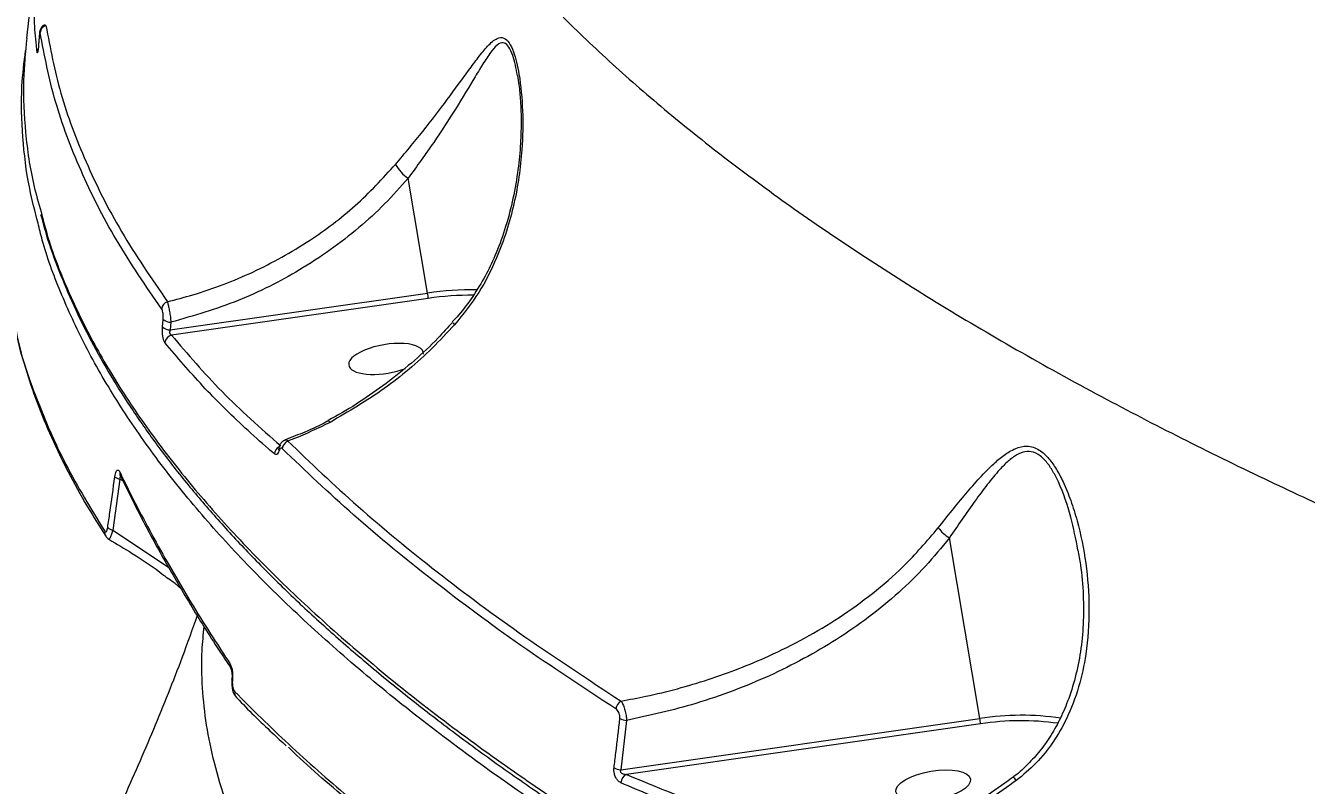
# Model space of a CAD drawing. Header units: millimetres. Extents: x -8607 to 7621, y -5747 to 4382.
# Drawn here: x 5259.9 to 5417.9, y -191.5 to -97.7 of the extents above; entities that cross this region are included whole.
import ezdxf

# ---------------------------------------------------------------- set-up
doc = ezdxf.new("R2010")
doc.units = ezdxf.units.MM
doc.layers.add('DIKOM_ОБЪЕКТ', color=7, linetype='Continuous')
doc.layers.add('DIKOM_РАЗМЕР_ОБЪЕКТА', color=7, linetype='Continuous')
doc.styles.add('style1', font='arial.ttf', dxfattribs={"width": 0.8})
doc.dimstyles.new('1-50', dxfattribs={"dimtxt": 300, "dimasz": 200, "dimexe": 100, "dimexo": 0, "dimgap": 100, "dimtad": 1, "dimtxsty": 'style1', "dimcen": 200, "dimclrd": 7, "dimclre": 7, "dimclrt": 7, "dimadec": 1, "dimazin": 2, "dimtfac": 1, "dimtmove": 0, "dimatfit": 2, "dimfxl": 0, "dimlwd": 25, "dimlwe": 18, "dimarcsym": 0})

# ---------------------------------------------------------------- blocks, each defined once
blk = doc.blocks.new('*D11')
at = {"layer": 'Defpoints', "color": 0, "transparency": 16777216}
for p in [(7619.37, -165.15), (-6826.53, -739.39), (7619.37, -5647.14)]:
    blk.add_point(p, dxfattribs=at)
at = {"layer": 'DIKOM_РАЗМЕР_ОБЪЕКТА', "color": 7, "lineweight": 18, "transparency": 16777216}
for p, q in [((7619.37, -165.15), (7619.37, -5747.14)), ((-6826.53, -739.39), (-6826.53, -5747.14))]:
    blk.add_line(p, q, dxfattribs=at)
at = {"layer": 'DIKOM_РАЗМЕР_ОБЪЕКТА', "color": 7, "lineweight": 25, "transparency": 16777216}
blk.add_line((-6626.53, -5647.14), (7419.37, -5647.14), dxfattribs=at)
at = {"layer": 'DIKOM_РАЗМЕР_ОБЪЕКТА', "color": 7, "transparency": 16777216}
for points in [[(-6626.53, -5613.8), (-6626.53, -5680.47), (-6826.53, -5647.14)], [(7419.37, -5613.8), (7419.37, -5680.47), (7619.37, -5647.14)]]:
    blk.add_solid(points, dxfattribs=at)
at = {"layer": 'DIKOM_РАЗМЕР_ОБЪЕКТА', "color": 7, "transparency": 16777216, "insert": (396.42, -5393.96), "char_height": 300, "attachment_point": 5, "style": 'style1'}
blk.add_mtext('14400', dxfattribs=at)
blk = doc.blocks.new('*D13')
at = {"layer": 'Defpoints', "color": 0, "transparency": 16777216}
for p in [(-5326.53, -191.39), (6073.47, -191.39), (6073.47, -4959.53)]:
    blk.add_point(p, dxfattribs=at)
at = {"layer": 'DIKOM_РАЗМЕР_ОБЪЕКТА', "color": 7, "lineweight": 18, "transparency": 16777216}
for p, q in [((-5326.53, -191.39), (-5326.53, -5059.53)), ((6073.47, -191.39), (6073.47, -5059.53))]:
    blk.add_line(p, q, dxfattribs=at)
at = {"layer": 'DIKOM_РАЗМЕР_ОБЪЕКТА', "color": 7, "lineweight": 25, "transparency": 16777216}
blk.add_line((-5126.53, -4959.53), (5873.47, -4959.53), dxfattribs=at)
at = {"layer": 'DIKOM_РАЗМЕР_ОБЪЕКТА', "color": 7, "transparency": 16777216}
for points in [[(-5126.53, -4926.2), (-5126.53, -4992.86), (-5326.53, -4959.53)], [(5873.47, -4926.2), (5873.47, -4992.86), (6073.47, -4959.53)]]:
    blk.add_solid(points, dxfattribs=at)
at = {"layer": 'DIKOM_РАЗМЕР_ОБЪЕКТА', "color": 7, "transparency": 16777216, "insert": (373.47, -4706.36), "char_height": 300, "attachment_point": 5, "style": 'style1'}
blk.add_mtext('11400', dxfattribs=at)

msp = doc.modelspace()

# ---------------------------------------------------------------- linework, layer by layer
at = {"layer": 'DIKOM_ОБЪЕКТ', "color": 7, "linetype": 'Continuous', "lineweight": 15}
for p, q in [((5261.531, -99.174), (5261.461, -100.132)), ((5261.53, -99.148), (5261.531, -99.174)), ((5261.46, -100.106), (5261.461, -100.132)), ((5309.46, -130.741), (5307.059, -116.558)), ((5277.711, -135.273), (5309.46, -130.741)), ((5309.537, -131.394), (5277.856, -135.916)), ((5276.751, -134.909), (5276.833, -133.98)), ((5277.794, -134.342), (5277.711, -135.273)), ((5312.596, -134.403), (5312.595, -134.405)), ((5297.172, -146.513), (5297.178, -146.51)), ((5271.5, -153.689), (5270.614, -159.972)), ((5271.86, -153.88), (5271.5, -153.689)), ((5270.614, -159.972), (5277.492, -164.543)), ((5377.6, -183.231), (5373.828, -160.945)), ((5333.284, -189.557), (5377.6, -183.231)), ((5334.001, -183.455), (5333.284, -189.557)), ((5377.677, -183.884), (5333.984, -190.12))]:
    msp.add_line(p, q, dxfattribs=at)
at = {"layer": 'DIKOM_ОБЪЕКТ', "color": 7, "linetype": 'Continuous', "lineweight": 15, "flags": 128}
msp.add_lwpolyline([(5285.379, -178.441), (5285.318, -178.369), (5285.309, -178.323)], dxfattribs=at)
at = {"layer": 'DIKOM_ОБЪЕКТ', "color": 7, "linetype": 'Continuous', "lineweight": 15}
for centre, radius, start, end in [((5262.617, -98.683), 0.973, 104.61757, 174.4781), ((5262.155, -101.049), 0.884, 149.07047, 174.9825), ((5309.448, -112.84), 4.419, 207.13499, 237.28023), ((5314.947, -168.289), 37.947, 89.12177, 98.31397), ((5304.173, -131.697), 5.373, 3.23645, 10.24451), ((5314.878, -168.008), 37.002, 89.63827, 98.2986), ((5277.713, -132.814), 1.071, 109.9006, 174.16703), ((5277.764, -132.964), 1.378, 227.52814, 271.24405), ((5277.685, -133.892), 1.381, 227.42016, 271.07914), ((5313.36, -133.941), 0.895, 211.23261, 230.83109), ((5278.122, -136.959), 1.076, 104.32161, 174.42369), ((5297.141, -146.826), 0.318, 26.05379, 83.21965), ((5291.669, -150.658), 1.11, 118.8783, 175.87787), ((5291.57, -149.958), 0.501, 165.55494, 206.38213), ((5292.649, -150.032), 1.129, 112.9496, 174.10536), ((5272.215, -152.947), 0.751, 169.14025, 206.66416), ((5271.666, -152.513), 1.188, 227.91254, 261.9965), ((5270.44, -160.259), 0.838, 170.14643, 213.49285), ((5270.803, -158.791), 1.195, 226.85178, 260.91358), ((5376.641, -156.472), 5.284, 217.65963, 237.83775), ((5285.737, -176.596), 0.701, 165.98839, 213.21402), ((5286.452, -180.056), 0.807, 169.62457, 223.22472), ((5333.958, -182.167), 1.269, 119.73779, 174.12967), ((5334.106, -181.621), 1.837, 239.54521, 266.71874), ((5382.754, -215.328), 32.508, 81.47667, 99.12269), ((5372.313, -184.187), 5.373, 3.23645, 10.24451), ((5382.687, -215.716), 32.224, 81.88956, 98.94353), ((5333.421, -187.707), 1.855, 238.72093, 265.73852), ((5334.5, -191.187), 1.185, 115.83276, 178.6471), ((5381.11, -191.454), 1.141, 30.90569, 60.57211)]:
    msp.add_arc(centre, radius, start, end, dxfattribs=at)
for start_param, end_param in [(6.169771, 9.5186772), (3.2354919, 5.191542)]:
    msp.add_ellipse((5304.327, -138.857), major_axis=(4.6, 0.794), ratio=0.3793946, start_param=start_param, end_param=end_param, dxfattribs=at)
msp.add_ellipse((5371.845, -191.478), major_axis=(4.6, 0.794), ratio=0.3793946, dxfattribs=at)
for points, knots in [([(5298.224, -45.756), (5298.241, -46.191), (5298.362, -49.212), (5299.511, -54.949), (5302.137, -63.016), (5306.124, -71.244), (5311.394, -79.594), (5317.962, -88.032), (5325.024, -95.675), (5332.165, -102.487), (5339.046, -108.463), (5346.541, -114.431), (5354.667, -120.397), (5363.401, -126.336), (5372.753, -132.247), (5382.689, -138.101), (5392.814, -143.675), (5403.029, -148.959), (5412.933, -153.796), (5422.863, -158.39), (5432.779, -162.751), (5443, -167.027), (5455.776, -172.104), (5471.295, -177.909), (5483.751, -182.099), (5489.989, -184.197)], [0, 0, 0, 0, 0.0094207, 0.0654789, 0.1217312, 0.1783716, 0.2352635, 0.2923581, 0.3497081, 0.3900769, 0.4305168, 0.4712662, 0.5120877, 0.5533334, 0.5946531, 0.6362896, 0.6780015, 0.7152662, 0.7525842, 0.786404, 0.8202238, 0.8542027, 0.8881816, 0.9440021, 1, 1, 1, 1]), ([(5261.275, -100.972), (5261.246, -100.711), (5261.099, -99.406), (5260.838, -96.023), (5260.773, -90.775), (5261.233, -86.52), (5261.464, -84.391)], [0, 0, 0, 0, 0.0480633, 0.2403249, 0.6198809, 1, 1, 1, 1]), ([(5261.021, -88.224), (5260.888, -89.983), (5260.613, -93.641), (5260.177, -97.35), (5259.95, -99.277)], [0, 0, 0, 0, 0.48066362, 1, 1, 1, 1]), ([(5262.252, -97.647), (5262.227, -97.653), (5262.113, -97.683), (5261.954, -97.81), (5261.793, -97.985), (5261.695, -98.163), (5261.64, -98.317), (5261.603, -98.472), (5261.57, -98.688), (5261.539, -99.001), (5261.523, -99.253), (5261.517, -99.345)], [0, 0, 0, 0, 0.0338928, 0.157799, 0.2640865, 0.3564385, 0.4354795, 0.5100074, 0.6545682, 0.8744727, 1, 1, 1, 1]), ([(5262.372, -97.741), (5262.9, -100.519), (5263.957, -106.083), (5267.153, -114.572), (5271.44, -123.154), (5275.377, -128.92), (5277.348, -131.807)], [0, 0, 0, 0, 0.2481019, 0.4969506, 0.748088, 1, 1, 1, 1]), ([(5260.011, -99.283), (5259.834, -101.024), (5259.443, -104.871), (5259.772, -110.93), (5260.506, -116.336), (5261.45, -119.621), (5261.766, -120.719)], [0, 0, 0, 0, 0.2482708, 0.5484466, 0.8491682, 1, 1, 1, 1]), ([(5261.529, -99.148), (5261.514, -99.372), (5261.491, -99.691), (5261.466, -100.01), (5261.459, -100.106)], [0, 0, 0, 0, 0.7000123, 1, 1, 1, 1]), ([(5261.648, -98.59), (5261.644, -98.567), (5261.634, -98.513), (5261.612, -98.522), (5261.585, -98.639), (5261.556, -98.863), (5261.539, -99.071), (5261.531, -99.174)], [0, 0, 0, 0, 0.1487883, 0.348726, 0.5573402, 0.7790756, 1, 1, 1, 1]), ([(5276.647, -132.705), (5274.701, -129.857), (5270.804, -124.153), (5266.508, -115.601), (5263.264, -107.055), (5262.188, -101.414), (5261.648, -98.59)], [0, 0, 0, 0, 0.248104, 0.4969539, 0.7480901, 1, 1, 1, 1]), ([(5305.515, -114.855), (5306.656, -113.484), (5308.97, -110.703), (5311.948, -106.808), (5314.139, -103.782), (5315.726, -101.628), (5316.89, -100.189), (5317.922, -99.255), (5318.821, -99.134), (5319.521, -99.759), (5320.05, -100.887), (5320.448, -102.257), (5320.924, -104.627), (5321.254, -108.265), (5321.157, -113.655), (5320.44, -118.658), (5319.243, -123.103), (5317.868, -126.792), (5315.877, -130.786), (5313.833, -133.338), (5312.795, -134.635)], [0, 0, 0, 0, 0.0820687, 0.1664748, 0.2508371, 0.2940036, 0.3376005, 0.3839912, 0.4157853, 0.4428447, 0.469835, 0.4939799, 0.5187256, 0.588613, 0.6603826, 0.7589133, 0.8094734, 0.8604908, 0.9291629, 1, 1, 1, 1]), ([(5261.401, -122.108), (5261.026, -120.681), (5260.089, -117.119), (5259.437, -111.488), (5259.244, -105.816), (5259.675, -102.299), (5259.854, -100.841)], [0, 0, 0, 0, 0.1978978, 0.493771, 0.7901595, 1, 1, 1, 1]), ([(5261.461, -100.132), (5261.448, -100.282), (5261.424, -100.581), (5261.379, -100.909), (5261.336, -101.089), (5261.299, -101.116), (5261.283, -101.019), (5261.275, -100.972)], [0, 0, 0, 0, 0.2064329, 0.4133682, 0.6142245, 0.8134774, 1, 1, 1, 1]), ([(5261.459, -100.104), (5261.458, -100.125), (5261.447, -100.287), (5261.423, -100.524), (5261.397, -100.73), (5261.381, -100.811), (5261.381, -100.811), (5261.381, -100.811)], [0, 0, 0, 0, 0.0573251, 0.437807, 0.7344568, 0.9208903, 1, 1, 1, 1]), ([(5320.549, -103.905), (5320.377, -103.026), (5320.11, -101.663), (5319.505, -100.313), (5318.903, -99.756), (5318.173, -99.934), (5317.333, -100.85), (5316.375, -102.294), (5314.956, -104.649), (5312.995, -107.925), (5310.272, -112.133), (5308.138, -115.072), (5307.059, -116.558)], [0, 0, 0, 0, 0.0855997, 0.1325883, 0.1791897, 0.2355111, 0.3110026, 0.3962221, 0.4826539, 0.6603748, 0.828282, 1, 1, 1, 1]), ([(5320.547, -103.904), (5320.608, -104.288), (5320.768, -105.291), (5320.941, -107.227), (5321.025, -109.758), (5320.916, -112.744), (5320.572, -116.028), (5319.952, -119.475), (5319.021, -122.903), (5317.887, -125.958), (5316.573, -128.706), (5315.064, -131.143), (5313.686, -133.04), (5312.757, -134.022), (5312.49, -134.304)], [0, 0, 0, 0, 0.0395379, 0.1034441, 0.1885893, 0.280629, 0.3822022, 0.4938734, 0.60286, 0.7066131, 0.7898732, 0.8782425, 0.9650096, 1, 1, 1, 1]), ([(5277.348, -131.807), (5278.396, -131.534), (5282.014, -130.591), (5288.028, -128.275), (5294.747, -124.531), (5300.71, -120.061), (5303.903, -116.602), (5305.515, -114.855)], [0, 0, 0, 0, 0.0953049, 0.3289405, 0.5680093, 0.7817927, 1, 1, 1, 1]), ([(5307.059, -116.558), (5306.112, -117.631), (5304.217, -119.778), (5300.98, -122.733), (5297.466, -125.47), (5292.597, -128.629), (5286.13, -131.916), (5280.595, -133.526), (5277.794, -134.342)], [0, 0, 0, 0, 0.1264045, 0.25281245, 0.38297698, 0.51314462, 0.75357233, 1, 1, 1, 1]), ([(5261.715, -121.043), (5261.95, -121.915), (5262.57, -124.212), (5263.926, -127.96), (5265.746, -132.28), (5267.887, -136.616), (5270.327, -140.947), (5273.065, -145.265), (5276.099, -149.571), (5279.429, -153.867), (5283.055, -158.153), (5286.979, -162.431), (5291.2, -166.702), (5295.72, -170.967), (5300.54, -175.228), (5305.663, -179.485), (5311.084, -183.735), (5316.781, -187.963), (5322.735, -192.15), (5328.93, -196.287), (5335.362, -200.373), (5342.035, -204.409), (5348.949, -208.398), (5356.107, -212.34), (5363.511, -216.238), (5371.162, -220.091), (5379.063, -223.901), (5387.217, -227.67), (5395.622, -231.396), (5404.254, -235.069), (5413.079, -238.673), (5422.066, -242.196), (5431.207, -245.634), (5440.506, -248.991), (5449.965, -252.267), (5459.589, -255.463), (5469.378, -258.582), (5479.337, -261.622), (5489.466, -264.587), (5499.776, -267.471), (5508.857, -269.921), (5514.549, -271.372), (5516.7, -271.92)], [0, 0, 0, 0, 0.0156363, 0.0411444, 0.0668171, 0.0925212, 0.118104, 0.1435891, 0.169002, 0.1943684, 0.2197142, 0.2450657, 0.2704423, 0.2958694, 0.3213745, 0.3469852, 0.3727297, 0.3985238, 0.4242006, 0.449751, 0.4752041, 0.5005888, 0.525934, 0.5512685, 0.5766186, 0.6020063, 0.6274605, 0.6530102, 0.6786843, 0.7044559, 0.7301635, 0.7557277, 0.7811862, 0.8065684, 0.8319031, 0.8572195, 0.8825461, 0.9079026, 0.933318, 0.9588211, 0.9844409, 1, 1, 1, 1]), ([(5261.766, -120.719), (5262.045, -121.819), (5262.884, -125.117), (5265.078, -130.587), (5268.267, -137.112), (5272.164, -143.593), (5276.762, -150.104), (5282.105, -156.672), (5288.194, -163.279), (5295.045, -169.921), (5302.617, -176.547), (5310.795, -183.058), (5319.529, -189.436), (5328.787, -195.681), (5338.675, -201.864), (5349.243, -208.012), (5360.479, -214.103), (5372.392, -220.132), (5384.899, -226.051), (5398.508, -232.079), (5413.25, -238.173), (5429.171, -244.296), (5445.722, -250.217), (5462.883, -255.924), (5480.449, -261.35), (5498.346, -266.474), (5514.586, -270.804), (5524.998, -273.364), (5529.238, -274.406)], [0, 0, 0, 0, 0.0193792, 0.0581174, 0.0954279, 0.1328025, 0.1703717, 0.2080063, 0.2463915, 0.2848464, 0.3235135, 0.3622519, 0.3995625, 0.436937, 0.4745063, 0.5121409, 0.5505261, 0.588981, 0.6276481, 0.6663865, 0.7098565, 0.7533264, 0.7968979, 0.8407788, 0.8847641, 0.927591, 0.970515, 1, 1, 1, 1]), ([(5404.168, -236.345), (5400.751, -234.903), (5393.01, -231.637), (5381.434, -226.4), (5369.436, -220.637), (5357.944, -214.735), (5346.904, -208.67), (5336.367, -202.455), (5326.355, -196.092), (5316.954, -189.629), (5308.3, -183.159), (5300.396, -176.707), (5293.221, -170.278), (5286.688, -163.798), (5280.779, -157.239), (5275.53, -150.618), (5270.968, -143.94), (5267.121, -137.254), (5264.11, -130.664), (5262.213, -125.61), (5261.562, -122.802), (5261.401, -122.108)], [0, 0, 0, 0, 0.0428991, 0.0971839, 0.151562, 0.2062232, 0.2609796, 0.316828, 0.372778, 0.4290365, 0.4853989, 0.5396837, 0.5940618, 0.648723, 0.7034795, 0.7593278, 0.8152778, 0.8715363, 0.9278987, 0.9821829, 1, 1, 1, 1]), ([(5276.833, -133.98), (5276.839, -133.893), (5276.85, -133.709), (5276.838, -133.405), (5276.798, -133.108), (5276.732, -132.853), (5276.675, -132.754), (5276.647, -132.705)], [0, 0, 0, 0, 0.1798431, 0.3800933, 0.581207, 0.7906976, 1, 1, 1, 1]), ([(5277.348, -131.807), (5277.382, -131.918), (5277.45, -132.141), (5277.565, -132.691), (5277.672, -133.324), (5277.749, -133.898), (5277.782, -134.222), (5277.794, -134.342)], [0, 0, 0, 0, 0.21935746, 0.43882471, 0.6560351, 0.87329799, 1, 1, 1, 1]), ([(5258.511, -134.835), (5258.568, -135.132), (5258.893, -136.839), (5259.791, -139.973), (5261.223, -144.232), (5262.99, -148.504), (5265.07, -152.792), (5267.304, -156.864), (5268.991, -159.506), (5269.759, -160.711)], [0, 0, 0, 0, 0.0348322, 0.2001604, 0.3651689, 0.5299053, 0.6951043, 0.860995, 1, 1, 1, 1]), ([(5258.543, -134.51), (5258.602, -134.883), (5259.084, -137.911), (5261.098, -143.701), (5264.574, -151.867), (5267.933, -157.364), (5269.615, -160.116)], [0, 0, 0, 0, 0.0444726, 0.3609243, 0.6800162, 1, 1, 1, 1]), ([(5277.051, -136.854), (5277.005, -136.781), (5276.913, -136.635), (5276.807, -136.243), (5276.743, -135.782), (5276.724, -135.315), (5276.742, -135.038), (5276.751, -134.909)], [0, 0, 0, 0, 0.2131431, 0.4264747, 0.630601, 0.8289228, 1, 1, 1, 1]), ([(5277.711, -135.273), (5277.689, -135.318), (5277.65, -135.397), (5277.629, -135.504), (5277.624, -135.601), (5277.632, -135.668), (5277.661, -135.753), (5277.692, -135.804), (5277.76, -135.874), (5277.812, -135.897), (5277.856, -135.916)], [0, 0, 0, 0, 0.1793224, 0.3191654, 0.36903, 0.5165529, 0.5564664, 0.716577, 0.7656539, 1, 1, 1, 1]), ([(5312.532, -134.346), (5311.94, -135.003), (5310.458, -136.649), (5307.851, -139.069), (5304.765, -141.619), (5301.494, -143.919), (5298.944, -145.533), (5297.455, -146.288), (5297.144, -146.446)], [0, 0, 0, 0, 0.1345222, 0.3367095, 0.5397256, 0.7431304, 0.9463253, 1, 1, 1, 1]), ([(5312.795, -134.635), (5311.883, -135.608), (5309.209, -138.463), (5304.173, -142.731), (5299.694, -145.357), (5297.426, -146.686)], [0, 0, 0, 0, 0.2035485, 0.5968373, 1, 1, 1, 1]), ([(5290.563, -150.579), (5290.316, -150.367), (5289.081, -149.312), (5286.008, -146.556), (5281.598, -142.232), (5278.567, -138.647), (5277.051, -136.854)], [0, 0, 0, 0, 0.0480628, 0.2403225, 0.6198794, 1, 1, 1, 1]), ([(5277.856, -135.916), (5279.854, -138.263), (5283.856, -142.963), (5288.841, -147.386), (5291.336, -149.6)], [0, 0, 0, 0, 0.4993566, 1, 1, 1, 1]), ([(5297.17, -146.51), (5297.119, -146.539), (5296.2, -147.048), (5294.45, -147.857), (5292.713, -148.517), (5291.906, -148.823)], [0, 0, 0, 0, 0.03065396, 0.54910489, 1, 1, 1, 1]), ([(5297.426, -146.686), (5295.94, -147.405), (5294.225, -148.235), (5292.446, -148.903), (5292.208, -148.992)], [0, 0, 0, 0, 0.8666345, 1, 1, 1, 1]), ([(5291.086, -149.824), (5291.083, -149.834), (5291.073, -149.876), (5291.06, -149.895), (5291.066, -149.885), (5291.066, -149.885)], [0, 0, 0, 0, 0.2324859, 0.9942286, 1, 1, 1, 1]), ([(5291.917, -148.855), (5291.825, -148.89), (5291.619, -148.971), (5291.372, -149.224), (5291.184, -149.514), (5291.124, -149.738), (5291.098, -149.837)], [0, 0, 0, 0, 0.2095554, 0.4730393, 0.7668314, 1, 1, 1, 1]), ([(5291.526, -149.916), (5291.509, -149.901), (5291.447, -149.847), (5291.337, -149.834), (5291.209, -149.938), (5291.15, -150.1), (5291.121, -150.181)], [0, 0, 0, 0, 0.10854385, 0.39837457, 0.69963925, 1, 1, 1, 1]), ([(5332.696, -182.037), (5328.719, -179.434), (5320.755, -174.22), (5310.021, -166.23), (5300.11, -158.127), (5294.39, -152.656), (5291.526, -149.916)], [0, 0, 0, 0, 0.2482771, 0.497233, 0.7482654, 1, 1, 1, 1]), ([(5291.914, -148.846), (5291.973, -148.842), (5292.062, -148.835), (5292.171, -148.952), (5292.208, -148.992)], [0, 0, 0, 0, 0.6540046, 1, 1, 1, 1]), ([(5292.208, -148.992), (5295.029, -151.69), (5300.677, -157.094), (5310.51, -165.148), (5321.263, -173.164), (5329.303, -178.429), (5333.329, -181.064)], [0, 0, 0, 0, 0.2482753, 0.4972305, 0.7482641, 1, 1, 1, 1]), ([(5372.457, -159.7), (5373.595, -158.268), (5375.316, -156.101), (5377.572, -153.52), (5379.137, -151.908), (5380.586, -150.68), (5381.942, -149.848), (5383.419, -149.482), (5384.893, -149.954), (5386.107, -151.091), (5387.068, -152.471), (5387.985, -154.21), (5388.844, -156.336), (5389.879, -159.666), (5390.773, -164.104), (5391.189, -169.65), (5390.856, -174.792), (5389.869, -179.372), (5388.502, -183.011), (5386.691, -186.166), (5384.638, -188.775), (5382.92, -190.185), (5382.089, -190.868)], [0, 0, 0, 0, 0.0866941, 0.1311764, 0.1760726, 0.2081975, 0.2409001, 0.2744194, 0.3082509, 0.337742, 0.3650519, 0.393035, 0.4327007, 0.4727589, 0.5545429, 0.6396923, 0.7264108, 0.7889965, 0.8528476, 0.9020912, 0.9525885, 1, 1, 1, 1]), ([(5291.121, -150.181), (5291.079, -150.295), (5290.995, -150.523), (5290.815, -150.67), (5290.664, -150.656), (5290.581, -150.593), (5290.563, -150.579)], [0, 0, 0, 0, 0.3053848, 0.6114671, 0.9125837, 1, 1, 1, 1]), ([(5389.697, -162.446), (5389.432, -161.077), (5388.871, -158.178), (5387.744, -154.914), (5386.624, -152.711), (5385.809, -151.494), (5384.806, -150.536), (5383.961, -150.263), (5383.077, -150.27), (5382.179, -150.602), (5381.06, -151.461), (5379.843, -152.696), (5378.491, -154.348), (5376.457, -157.094), (5374.885, -159.397), (5373.828, -160.945)], [0, 0, 0, 0, 0.1264727, 0.2679919, 0.3144404, 0.3618033, 0.4132448, 0.4637447, 0.473372, 0.5335926, 0.5899243, 0.6474785, 0.7338493, 0.821089, 1, 1, 1, 1]), ([(5270.869, -153.395), (5270.89, -153.268), (5270.93, -153.015), (5271.028, -152.739), (5271.141, -152.58), (5271.266, -152.546), (5271.382, -152.63), (5271.449, -152.754), (5271.477, -152.805)], [0, 0, 0, 0, 0.1643489, 0.329157, 0.4897515, 0.661608, 0.8613781, 1, 1, 1, 1]), ([(5271.477, -152.805), (5271.631, -153.123), (5272.401, -154.713), (5274.507, -158.875), (5278.088, -165.361), (5281.932, -171.666), (5284.368, -175.377), (5285.056, -176.427)], [0, 0, 0, 0, 0.0413727, 0.2068703, 0.53815, 0.8694302, 1, 1, 1, 1]), ([(5271.56, -153.275), (5272.295, -154.786), (5273.929, -158.141), (5276.797, -163.419), (5280.115, -169.089), (5282.913, -173.611), (5284.695, -176.26), (5285.181, -176.983)], [0, 0, 0, 0, 0.19549204, 0.43422165, 0.67255598, 0.91064436, 1, 1, 1, 1]), ([(5269.986, -159.663), (5270.079, -159.038), (5270.389, -156.953), (5270.671, -154.86), (5270.869, -153.395)], [0, 0, 0, 0, 0.29963278, 1, 1, 1, 1]), ([(5271.798, -153.504), (5271.778, -153.492), (5271.712, -153.451), (5271.626, -153.428), (5271.553, -153.434), (5271.514, -153.455), (5271.489, -153.49), (5271.477, -153.545), (5271.481, -153.614), (5271.494, -153.663), (5271.5, -153.689)], [0, 0, 0, 0, 0.1189798, 0.3969087, 0.5257164, 0.6077089, 0.7035057, 0.7938576, 0.8915252, 1, 1, 1, 1]), ([(5269.615, -160.116), (5269.619, -160.122), (5269.65, -160.168), (5269.709, -160.216), (5269.793, -160.197), (5269.871, -160.096), (5269.94, -159.915), (5269.971, -159.747), (5269.986, -159.663)], [0, 0, 0, 0, 0.0354343, 0.257347, 0.4482178, 0.6281242, 0.8143664, 1, 1, 1, 1]), ([(5269.756, -160.711), (5269.795, -160.779), (5269.88, -160.932), (5270.049, -161.033), (5270.142, -161.089)], [0, 0, 0, 0, 0.448394, 1, 1, 1, 1]), ([(5270.126, -161.115), (5271.095, -161.687), (5273.406, -163.051), (5275.839, -164.69), (5277.253, -165.808), (5277.434, -165.951)], [0, 0, 0, 0, 0.3863839, 0.9213795, 1, 1, 1, 1]), ([(5270.614, -159.972), (5270.556, -160.154), (5270.44, -160.518), (5270.29, -160.897), (5270.185, -161.104), (5270.157, -161.09), (5270.145, -161.085)], [0, 0, 0, 0, 0.2681574, 0.53646, 0.8028564, 1, 1, 1, 1]), ([(5333.329, -181.064), (5334.355, -180.874), (5337.994, -180.197), (5344.155, -178.524), (5350.669, -176.015), (5356.017, -173.347), (5360.312, -170.777), (5364.389, -167.834), (5368.592, -164.227), (5371.065, -161.331), (5372.457, -159.7)], [0, 0, 0, 0, 0.0672692, 0.2386087, 0.4121732, 0.520863, 0.630243, 0.7420328, 0.8547814, 1, 1, 1, 1]), ([(5373.828, -160.945), (5372.866, -162.127), (5370.943, -164.49), (5367.585, -167.74), (5363.917, -170.759), (5359.984, -173.479), (5355.881, -175.883), (5351.617, -177.998), (5347.168, -179.836), (5341.337, -181.849), (5336.872, -182.827), (5334.001, -183.455)], [0, 0, 0, 0, 0.1006493, 0.2013161, 0.3052432, 0.4091844, 0.5096376, 0.6100986, 0.7126663, 0.8152389, 1, 1, 1, 1]), ([(5389.687, -162.449), (5389.799, -163.048), (5390.139, -164.881), (5390.387, -167.941), (5390.397, -171.532), (5390.064, -174.93), (5389.422, -178.115), (5388.526, -180.949), (5387.455, -183.428), (5386.243, -185.547), (5384.881, -187.429), (5383.367, -189.035), (5382.294, -190.043), (5381.688, -190.443), (5381.669, -190.455)], [0, 0, 0, 0, 0.0603595, 0.1846887, 0.302817, 0.4146289, 0.5207714, 0.6222707, 0.7062341, 0.7855303, 0.8603263, 0.9309401, 0.9978489, 1, 1, 1, 1]), ([(5279.052, -167.213), (5278.724, -166.928), (5278.219, -166.488), (5277.672, -166.109), (5277.481, -165.976)], [0, 0, 0, 0, 0.6496733, 1, 1, 1, 1]), ([(5281.03, -170.5), (5280.417, -172.228), (5278.731, -176.979), (5275.658, -184.609), (5271.84, -193.411), (5267.704, -202.077), (5264.178, -209.012), (5261.929, -213.002), (5261.254, -214.2)], [0, 0, 0, 0, 0.1138099, 0.3128686, 0.5126522, 0.7130191, 0.9138143, 1, 1, 1, 1]), ([(5372.894, -271.444), (5368.834, -269.339), (5360.703, -265.122), (5349.439, -258.628), (5338.878, -252.017), (5329.685, -245.678), (5321.714, -239.648), (5314.83, -233.94), (5308.539, -228.174), (5302.847, -222.344), (5297.784, -216.469), (5293.363, -210.546), (5289.614, -204.6), (5286.722, -198.962), (5284.575, -193.652), (5283.097, -188.783), (5282.118, -184.04), (5281.627, -179.423), (5281.533, -175.368), (5281.796, -172.867), (5281.899, -171.887)], [0, 0, 0, 0, 0.0678739, 0.1359356, 0.2041657, 0.2725871, 0.3293623, 0.386236, 0.4435019, 0.5008696, 0.5587606, 0.616758, 0.6751615, 0.7336756, 0.7827762, 0.8319433, 0.8779466, 0.9239499, 0.9701759, 1, 1, 1, 1]), ([(5285.056, -176.427), (5285.12, -176.546), (5285.247, -176.784), (5285.368, -177.323), (5285.421, -177.901), (5285.392, -178.272), (5285.379, -178.441)], [0, 0, 0, 0, 0.2591499, 0.5177317, 0.7812284, 1, 1, 1, 1]), ([(5285.15, -176.982), (5285.152, -176.984), (5285.155, -176.988), (5285.196, -177.078), (5285.249, -177.249), (5285.306, -177.536), (5285.333, -177.885), (5285.329, -178.17), (5285.311, -178.292), (5285.307, -178.318)], [0, 0, 0, 0, 0.0878867, 0.2010115, 0.3542974, 0.5427942, 0.7666873, 0.9514194, 1, 1, 1, 1]), ([(5285.316, -178.324), (5285.298, -178.545), (5285.261, -179.009), (5285.391, -179.756), (5285.563, -180.303), (5285.826, -180.547), (5285.882, -180.599)], [0, 0, 0, 0, 0.2585398, 0.5423127, 0.9021049, 1, 1, 1, 1]), ([(5285.379, -178.441), (5285.375, -178.487), (5285.356, -178.669), (5285.361, -179.009), (5285.42, -179.399), (5285.52, -179.724), (5285.612, -179.848), (5285.658, -179.911)], [0, 0, 0, 0, 0.0798484, 0.318135, 0.5555822, 0.7774002, 1, 1, 1, 1]), ([(5285.658, -179.911), (5287.831, -182.075), (5292.18, -186.407), (5299.578, -192.877), (5307.563, -199.326), (5313.451, -203.582), (5316.398, -205.713)], [0, 0, 0, 0, 0.2489043, 0.4982428, 0.7488998, 1, 1, 1, 1]), ([(5285.865, -180.608), (5285.895, -180.64), (5287.273, -182.107), (5289.314, -184.105), (5291.444, -186.062), (5292.024, -186.596)], [0, 0, 0, 0, 0.0163098, 0.7321045, 1, 1, 1, 1]), ([(5333.329, -181.064), (5333.405, -181.19), (5333.558, -181.44), (5333.764, -182.025), (5333.917, -182.671), (5333.983, -183.158), (5333.998, -183.404), (5334.001, -183.455)], [0, 0, 0, 0, 0.24352616, 0.48754478, 0.71977544, 0.941836, 1, 1, 1, 1]), ([(5332.458, -189.293), (5332.535, -188.685), (5332.791, -186.658), (5333.017, -184.627), (5333.175, -183.205)], [0, 0, 0, 0, 0.2996328, 1, 1, 1, 1]), ([(5333.175, -183.205), (5333.179, -183.149), (5333.189, -183.007), (5333.157, -182.744), (5333.059, -182.456), (5332.898, -182.195), (5332.767, -182.093), (5332.696, -182.037)], [0, 0, 0, 0, 0.1207619, 0.307548, 0.5229351, 0.737447, 1, 1, 1, 1]), ([(5316.854, -206.55), (5313.933, -204.442), (5308.086, -200.222), (5300.172, -193.801), (5294.894, -189.306), (5292.473, -186.942), (5292.278, -186.752)], [0, 0, 0, 0, 0.3229134, 0.6463899, 0.9715769, 1, 1, 1, 1]), ([(5333.315, -191.159), (5333.17, -191.072), (5332.929, -190.927), (5332.647, -190.497), (5332.488, -190.055), (5332.431, -189.628), (5332.45, -189.393), (5332.458, -189.293)], [0, 0, 0, 0, 0.3038664, 0.5023335, 0.7017042, 0.8732905, 1, 1, 1, 1]), ([(5333.284, -189.557), (5333.265, -189.591), (5333.233, -189.649), (5333.228, -189.74), (5333.248, -189.817), (5333.296, -189.89), (5333.403, -189.983), (5333.636, -190.086), (5333.847, -190.107), (5333.984, -190.12)], [0, 0, 0, 0, 0.1044812, 0.1740915, 0.2297651, 0.3047724, 0.3966989, 0.6086532, 1, 1, 1, 1]), ([(5363.001, -202.022), (5362.563, -201.886), (5360.374, -201.204), (5354.764, -199.388), (5346.416, -196.457), (5338.782, -193.483), (5334.52, -191.671), (5333.315, -191.159)], [0, 0, 0, 0, 0.04137265, 0.2068702, 0.53814975, 0.86942865, 1, 1, 1, 1]), ([(5333.984, -190.12), (5338.644, -192.043), (5347.981, -195.896), (5358.388, -199.253), (5363.6, -200.934)], [0, 0, 0, 0, 0.4991744, 1, 1, 1, 1]), ([(5381.672, -190.464), (5381.615, -190.508), (5380.49, -191.383), (5378.185, -192.951), (5374.692, -195.055), (5371.265, -196.83), (5368.97, -197.782), (5367.931, -198.213)], [0, 0, 0, 0, 0.0137115, 0.2680128, 0.5247493, 0.7847437, 1, 1, 1, 1]), ([(5382.089, -190.868), (5381.002, -191.638), (5378.306, -193.549), (5373.716, -196.191), (5370.11, -197.736), (5368.297, -198.513)], [0, 0, 0, 0, 0.2512749, 0.6234754, 1, 1, 1, 1])]:
    msp.add_open_spline(points, degree=3, knots=knots, dxfattribs=at)

# ---------------------------------------------------------------- dimensions: what is measured, and where the dimension line sits
at = {"layer": 'DIKOM_РАЗМЕР_ОБЪЕКТА'}
dim = msp.add_linear_dim(base=(7619.366, -5647.135), p1=(-6826.527, -739.391), p2=(7619.366, -165.147), text='14400', dimstyle='1-50', dxfattribs=at)
dim.commit()
dim.dimension.update_dxf_attribs({"geometry": '*D11', "text_midpoint": (396.419, -5647.135), "dimtype": 160})
dim = msp.add_linear_dim(base=(6073.473, -4959.53), p1=(-5326.527, -191.391), p2=(6073.473, -191.391), dimstyle='1-50', dxfattribs=at)
dim.commit()
dim.dimension.update_dxf_attribs({"geometry": '*D13', "text_midpoint": (373.473, -4959.53), "dimtype": 160})

doc.saveas('drawing.dxf')
